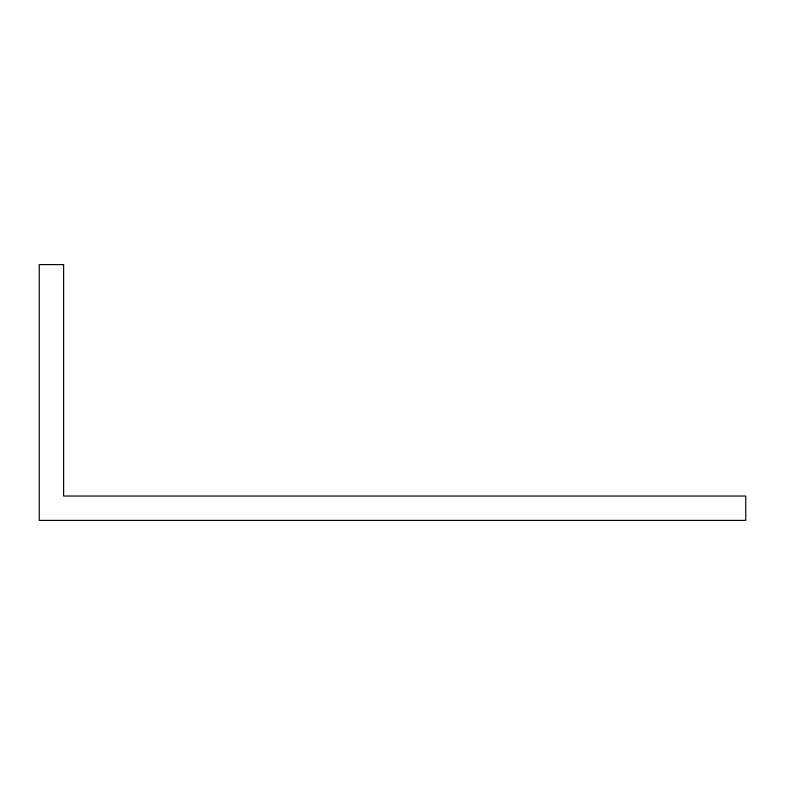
<?xml version="1.0" encoding="UTF-8"?>
<svg xmlns="http://www.w3.org/2000/svg" width="785" height="785" viewBox="0 0 785 785"><rect width="100%" height="100%" fill="white"/><g stroke="black" fill="none" stroke-linecap="round" stroke-linejoin="round"><path stroke-width="1.18" d="M63.614 264.604L39.25 264.604L39.25 520.396L745.75 520.396L745.75 496.041L63.614 496.041L63.614 264.604"/></g></svg>
